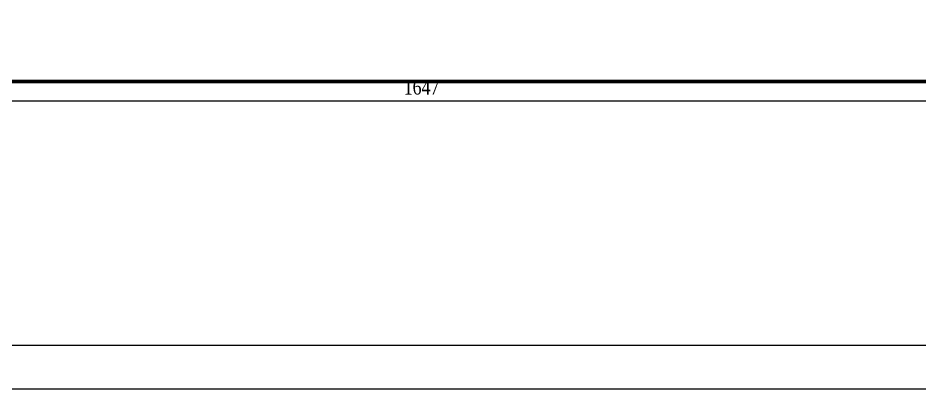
# Model space of a CAD drawing. Extents: x 820 to 5791, y 1495 to 5010.
# Drawn here: x 2549 to 3283, y 1495 to 1797 of the extents above; entities that cross this region are included whole.
import ezdxf

# ---------------------------------------------------------------- set-up
doc = ezdxf.new("R2010")
doc.units = 0
doc.header["$LTSCALE"] = 20
doc.layers.get('0').update_dxf_attribs({"linetype": 'CONTINUOUS', "lineweight": 15})
doc.layers.get('DEFPOINTS').update_dxf_attribs({"linetype": 'CONTINUOUS'})
for name, color, linetype, lineweight in [('0_YKA_layout', 11, 'CONTINUOUS', 18), ('DUVAR', 7, 'CONTINUOUS', 60), ('ölç', 63, 'CONTINUOUS', 20)]:
    doc.layers.add(name, color=color, linetype=linetype, lineweight=lineweight)
doc.layers.add('dış ölçü', color=7, linetype='CONTINUOUS', lineweight=20, true_color=0x0d6787)
doc.styles.add('TRS', font='times.ttf', dxfattribs={"width": 0.8})
doc.dimstyles.new('dış ölçü', dxfattribs={"dimtxt": 12, "dimasz": 5, "dimexe": 5, "dimexo": 35, "dimgap": 5, "dimtad": 1, "dimdec": 0, "dimdsep": 46, "dimtxsty": 'TRS', "dimblk": 'DOT', "dimcen": 0, "dimdle": 0.1, "dimclrd": 256, "dimclre": 256, "dimclrt": 73, "dimadec": 0, "dimazin": 0, "dimtfac": 0.3, "dimtdec": 0, "dimtix": 1, "dimtmove": 2, "dimatfit": 3, "dimldrblk": 'DOT', "dimfxl": 1, "dimfxlon": 1, "dimtolj": 1, "dimarcsym": 0})

# ---------------------------------------------------------------- blocks, each defined once
blk = doc.blocks.new('_Dot')
at = {"layer": 'ölç', "color": 0, "lineweight": -2}
blk.add_line((-0.5, 0), (-1, 0), dxfattribs=at)
at = {"layer": 'ölç', "color": 0, "const_width": 0.5}
blk.add_lwpolyline([(-0.25, 0, 1), (0.25, 0, 1)], format="xyb", close=True, dxfattribs=at)
blk = doc.blocks.new('*D180')
at = {"layer": 'DEFPOINTS', "color": 0, "transparency": 16777216}
for p in [(3700.97, 2100.04), (2054.29, 2083.44), (3700.97, 1729.28)]:
    blk.add_point(p, dxfattribs=at)
at = {"layer": 'dış ölçü', "lineweight": -2, "transparency": 16777216}
for p, q in [((2054.29, 1730.28), (2054.29, 1724.28)), ((2059.29, 1729.28), (3695.97, 1729.28)), ((3700.97, 1730.28), (3700.97, 1724.28))]:
    blk.add_line(p, q, dxfattribs=at)
at = {"layer": 'dış ölçü', "lineweight": -2, "transparency": 16777216, "xscale": 5, "yscale": 5, "zscale": 5, "rotation": 180}
blk.add_blockref('_Dot', (2054.29, 1729.28), dxfattribs=at)
at = {"layer": 'dış ölçü', "lineweight": -2, "transparency": 16777216, "xscale": 5, "yscale": 5, "zscale": 5}
blk.add_blockref('_Dot', (3700.97, 1729.28), dxfattribs=at)
at = {"layer": 'dış ölçü', "color": 73, "transparency": 16777216, "insert": (2877.63, 1740.4), "char_height": 12, "attachment_point": 5, "style": 'TRS'}
blk.add_mtext('\\A1;1647', dxfattribs=at)
blk = doc.blocks.new('*U48')
blk.add_line((-90, 90), (-12510, 90))
blk.add_lwpolyline([(-12600, 0), (-12600, 8910), (0, 8910), (0, 0)], close=True)

msp = doc.modelspace()

# ---------------------------------------------------------------- linework, layer by layer
at = {"layer": 'DUVAR'}
msp.add_lwpolyline([(2054.96, 4825.68), (5556.89, 4825.68), (4097.11, 1745.04), (2054.96, 1745.04)], close=True, dxfattribs=at)

# ---------------------------------------------------------------- block references
at = {"layer": '0_YKA_layout', "xscale": -0.3945508202554345, "yscale": 0.3945508202554345, "zscale": 0.3945508202554345}
msp.add_blockref('*U48', (820, 1495), dxfattribs=at)

# ---------------------------------------------------------------- dimensions: what is measured, and where the dimension line sits
at = {"layer": 'dış ölçü'}
dim = msp.add_linear_dim(base=(3700.97, 1729.28), p1=(2054.29, 2083.44), p2=(3700.97, 2100.04), dimstyle='dış ölçü', dxfattribs=at)
dim.commit()
dim.dimension.update_dxf_attribs({"geometry": '*D180', "text_midpoint": (2877.63, 1740.4)})

doc.saveas('drawing.dxf')
